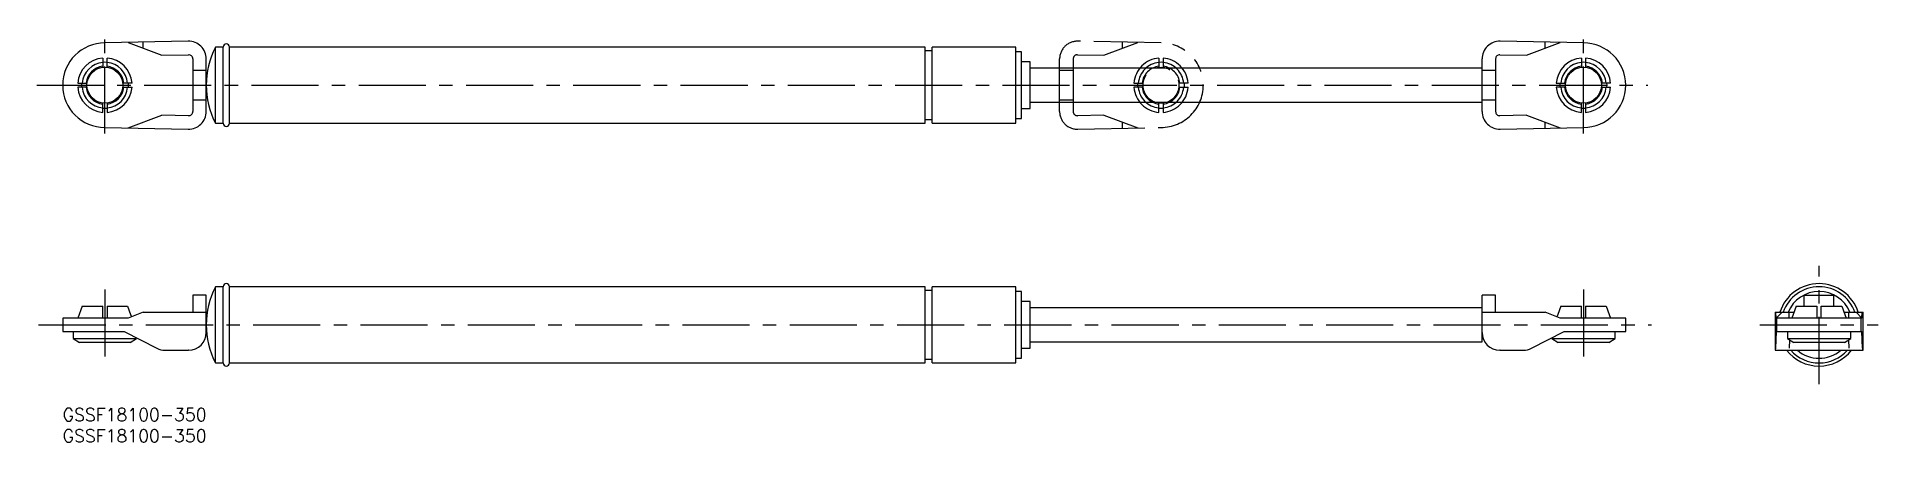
# Model space of a CAD drawing. Extents: x -6 to 430, y -8 to 88.
import ezdxf

# ---------------------------------------------------------------- set-up
doc = ezdxf.new("R2010")
doc.units = 0
doc.header["$LTSCALE"] = 0.5
doc.linetypes.add('CENTER', pattern=[50.8, 31.75, -6.35, 6.35, -6.35])
doc.linetypes.add('PHANTOM', pattern=[63.5, 31.75, -6.35, 6.35, -6.35, 6.35, -6.35])
for name, color, linetype in [('MSM_CENTER', 1, 'CENTER'), ('MSM_CONTINUOUS', 7, 'CONTINUOUS'), ('MSM_IMAGINARY', 6, 'PHANTOM'), ('MSM_PART_NUMBER', 7, 'CONTINUOUS')]:
    doc.layers.add(name, color=color, linetype=linetype)
doc.styles.get("Standard").update_dxf_attribs({"font": 'txt.shx', "height": 3, "bigfont": 'bigfont.shx'})

msp = doc.modelspace()

# ---------------------------------------------------------------- linework, layer by layer
at = {"layer": 'MSM_CENTER'}
for p, q in [((10, 65), (10, 87.88)), ((360, 65), (360, 87.88)), ((-6.12, 76.44), (375.26, 76.44)), ((415.77, 5.75), (415.77, 33.75)), ((10, 28.15), (10, 11.55)), ((360, 28.15), (360, 11.55)), ((-5.69, 19.75), (376.12, 19.75)), ((401.77, 19.75), (429.77, 19.75))]:
    msp.add_line(p, q, dxfattribs=at)
at = {"layer": 'MSM_CONTINUOUS'}
for p, q in [((9.5, 82.86), (9.5, 80.66)), ((29.71, 86.85), (10, 86.44)), ((10.5, 80.66), (10.5, 82.86)), ((15.5, 86.56), (23.5, 83.52)), ((19.09, 85.2), (19.09, 86.63)), ((23.5, 83.52), (29.78, 83.65)), ((36.14, 67.44), (36.14, 85.44)), ((38, 85.44), (36.14, 85.44)), ((38, 67.44), (38, 85.44)), ((204.2, 85.44), (39.5, 85.44)), ((39.5, 67.44), (39.5, 85.44)), ((204.2, 67.44), (204.2, 85.44)), ((205.8, 84.59), (204.2, 84.59)), ((225.6, 85.44), (205.8, 85.44)), ((205.8, 67.44), (205.8, 85.44)), ((225.6, 67.44), (225.6, 85.44)), ((227, 84.34), (225.6, 84.34)), ((227, 68.54), (227, 84.34)), ((340.22, 83.65), (346.5, 83.52)), ((360, 86.44), (340.29, 86.85)), ((346.5, 83.52), (354.5, 86.56)), ((350.91, 85.2), (350.91, 86.63)), ((359.5, 82.86), (359.5, 80.66)), ((360.5, 82.86), (360.5, 80.66)), ((9.5, 81.92), (10, 81.94)), ((10, 81.94), (10.5, 81.92)), ((30.8, 82.65), (30.8, 70.23)), ((34, 79.94), (30.8, 79.94)), ((34, 70.23), (34, 82.65)), ((229, 81.94), (227, 81.94)), ((229, 70.94), (229, 81.94)), ((336, 80.44), (229, 80.44)), ((336, 70.23), (336, 82.65)), ((339.2, 79.94), (336, 79.94)), ((339.2, 82.65), (339.2, 70.23)), ((359.5, 81.92), (360, 81.94)), ((360, 81.94), (360.5, 81.92)), ((3.58, 76.94), (5.78, 76.94)), ((5.78, 75.94), (3.58, 75.94)), ((4.5, 76.44), (4.52, 76.94)), ((4.52, 75.94), (4.5, 76.44)), ((16.42, 76.94), (14.22, 76.94)), ((14.22, 75.94), (16.42, 75.94)), ((15.48, 76.94), (15.5, 76.44)), ((15.5, 76.44), (15.48, 75.94)), ((353.58, 76.94), (355.78, 76.94)), ((355.78, 75.94), (353.58, 75.94)), ((354.5, 76.44), (354.52, 76.94)), ((354.52, 75.94), (354.5, 76.44)), ((366.42, 76.94), (364.22, 76.94)), ((364.22, 75.94), (366.42, 75.94)), ((365.48, 76.94), (365.5, 76.44)), ((365.5, 76.44), (365.48, 75.94)), ((9.5, 70.02), (9.5, 72.22)), ((10, 70.94), (9.5, 70.96)), ((10.5, 70.96), (10, 70.94)), ((10.5, 72.22), (10.5, 70.02)), ((34, 72.94), (30.8, 72.94)), ((227, 70.94), (229, 70.94)), ((229, 72.44), (336, 72.44)), ((339.2, 72.94), (336, 72.94)), ((359.5, 70.02), (359.5, 72.22)), ((360, 70.94), (359.5, 70.96)), ((360.5, 70.96), (360, 70.94)), ((360.5, 72.22), (360.5, 70.02)), ((10, 66.44), (29.71, 66.03)), ((15.5, 66.33), (23.5, 69.36)), ((29.78, 69.23), (23.5, 69.36)), ((36.14, 67.44), (38, 67.44)), ((39.5, 67.44), (204.2, 67.44)), ((204.2, 68.29), (205.8, 68.29)), ((205.8, 67.44), (225.6, 67.44)), ((225.6, 68.54), (227, 68.54)), ((346.5, 69.36), (340.22, 69.23)), ((340.29, 66.03), (360, 66.44)), ((346.5, 69.36), (354.5, 66.33)), ((350.91, 66.25), (350.91, 67.69)), ((34, 26.75), (30.8, 26.75)), ((30.8, 26.75), (30.8, 22.75)), ((34, 17.95), (34, 26.75)), ((38, 28.75), (36.14, 28.75)), ((36.14, 10.75), (36.14, 28.75)), ((38, 10.75), (38, 28.75)), ((204.2, 28.75), (39.5, 28.75)), ((39.5, 10.75), (39.5, 28.75)), ((204.2, 10.75), (204.2, 28.75)), ((205.8, 27.9), (204.2, 27.9)), ((225.6, 28.75), (205.8, 28.75)), ((205.8, 10.75), (205.8, 28.75)), ((225.6, 10.75), (225.6, 28.75)), ((227, 27.65), (225.6, 27.65)), ((227, 11.85), (227, 27.65)), ((336, 15.75), (336, 26.75)), ((339.2, 26.75), (336, 26.75)), ((339.2, 22.75), (339.2, 26.75)), ((412.27, 24.15), (412.27, 26.75)), ((412.27, 26.75), (419.27, 26.75)), ((419.27, 24.15), (419.27, 26.75)), ((4.62, 24.15), (3.58, 21.35)), ((4.62, 24.15), (9.5, 24.15)), ((9.5, 21.35), (9.5, 24.15)), ((10.5, 24.15), (15.38, 24.15)), ((10.5, 24.15), (10.5, 21.35)), ((15.38, 24.15), (16.09, 22.22)), ((19.09, 22.75), (15.5, 21.35)), ((16.09, 22.22), (16.3, 21.66)), ((19.09, 22.75), (34, 22.75)), ((229, 25.25), (227, 25.25)), ((229, 14.25), (229, 25.25)), ((336, 23.75), (229, 23.75)), ((336, 22.75), (350.91, 22.75)), ((354.5, 21.35), (350.91, 22.75)), ((353.91, 22.22), (353.7, 21.66)), ((354.62, 24.15), (353.91, 22.22)), ((354.62, 24.15), (359.5, 24.15)), ((359.5, 21.35), (359.5, 24.15)), ((360.5, 24.15), (365.38, 24.15)), ((360.5, 24.15), (360.5, 21.35)), ((365.38, 24.15), (366.09, 22.22)), ((366.09, 22.22), (366.42, 21.35)), ((405.36, 22.75), (405.36, 13.75)), ((405.36, 22.75), (409.87, 22.75)), ((405.36, 22.75), (405.36, 22.75)), ((405.65, 21.35), (405.58, 22.75)), ((407.01, 22.75), (405.65, 21.35)), ((408.69, 21.35), (408.69, 22.75)), ((409.67, 22.22), (409.35, 21.35)), ((410.39, 24.15), (409.67, 22.22)), ((410.39, 24.15), (415.27, 24.15)), ((415.27, 24.15), (415.27, 21.35)), ((416.27, 24.15), (421.14, 24.15)), ((416.27, 21.35), (416.27, 24.15)), ((421.14, 24.15), (421.86, 22.22)), ((421.66, 22.75), (426.18, 22.75)), ((421.86, 22.22), (422.19, 21.35)), ((422.85, 21.35), (422.85, 22.75)), ((424.52, 22.75), (425.88, 21.35)), ((425.88, 21.35), (425.96, 22.75)), ((426.18, 13.75), (426.18, 22.75)), ((426.18, 22.75), (426.18, 22.75)), ((0, 21.35), (0, 18.15)), ((15.5, 21.35), (0, 21.35)), ((0, 18.15), (14.54, 18.15)), ((2.5, 18.15), (2.5, 16.55)), ((14.54, 18.15), (22.3, 14.21)), ((347.7, 14.21), (355.46, 18.15)), ((370, 21.35), (354.5, 21.35)), ((355.46, 18.15), (370, 18.15)), ((367.5, 16.55), (367.5, 18.15)), ((370, 18.15), (370, 21.35)), ((405.51, 14.21), (405.67, 18.15)), ((425.88, 21.35), (405.65, 21.35)), ((405.67, 18.15), (405.77, 18.15)), ((405.77, 18.15), (405.77, 21.35)), ((405.77, 18.15), (425.77, 18.15)), ((408.27, 18.15), (408.27, 16.55)), ((423.27, 16.55), (423.27, 18.15)), ((425.77, 18.15), (425.77, 21.35)), ((425.77, 18.15), (425.86, 18.15)), ((426.02, 14.21), (425.86, 18.15)), ((2.5, 16.55), (4, 15.55)), ((2.5, 16.55), (17.5, 16.55)), ((16, 15.55), (4, 15.55)), ((16, 15.55), (17.5, 16.55)), ((17.5, 16.55), (17.5, 16.65)), ((24.2, 13.75), (29.71, 13.75)), ((29.8, 13.75), (29.71, 13.75)), ((227, 14.25), (229, 14.25)), ((229, 15.75), (336, 15.75)), ((340.29, 13.75), (340.2, 13.75)), ((340.29, 13.75), (345.8, 13.75)), ((352.5, 16.65), (352.5, 16.55)), ((352.5, 16.55), (354, 15.55)), ((352.5, 16.55), (367.5, 16.55)), ((366, 15.55), (354, 15.55)), ((366, 15.55), (367.5, 16.55)), ((405.36, 13.75), (426.18, 13.75)), ((405.36, 13.75), (405.36, 13.75)), ((405.47, 13.75), (405.48, 13.76)), ((405.47, 13.75), (405.47, 13.75)), ((405.47, 13.75), (405.47, 13.75)), ((405.48, 13.79), (405.49, 13.81)), ((405.48, 13.78), (405.48, 13.79)), ((405.48, 13.77), (405.48, 13.78)), ((405.48, 13.76), (405.48, 13.77)), ((405.48, 13.76), (405.48, 13.76)), ((405.49, 13.9), (405.5, 13.92)), ((405.49, 13.88), (405.49, 13.9)), ((405.49, 13.86), (405.49, 13.88)), ((405.49, 13.84), (405.49, 13.86)), ((405.49, 13.82), (405.49, 13.84)), ((405.49, 13.81), (405.49, 13.82)), ((405.5, 14.06), (405.51, 14.1)), ((405.5, 14.03), (405.5, 14.06)), ((405.5, 14), (405.5, 14.03)), ((405.5, 13.97), (405.5, 14)), ((405.5, 13.95), (405.5, 13.97)), ((405.5, 13.92), (405.5, 13.95)), ((405.51, 14.17), (405.51, 14.21)), ((405.51, 14.13), (405.51, 14.17)), ((405.51, 14.1), (405.51, 14.13)), ((408.27, 16.55), (409.77, 15.55)), ((408.27, 16.55), (423.27, 16.55)), ((408.79, 16.2), (408.71, 14.21)), ((421.77, 15.55), (409.77, 15.55)), ((421.77, 15.55), (423.27, 16.55)), ((422.74, 16.2), (422.82, 14.21)), ((426.02, 14.21), (426.02, 14.17)), ((426.02, 14.17), (426.03, 14.13)), ((426.03, 14.13), (426.03, 14.1)), ((426.03, 14.1), (426.03, 14.06)), ((426.03, 14.06), (426.03, 14.03)), ((426.03, 14.03), (426.03, 14)), ((426.03, 14), (426.03, 13.97)), ((426.03, 13.97), (426.04, 13.95)), ((426.04, 13.95), (426.04, 13.92)), ((426.04, 13.92), (426.04, 13.9)), ((426.04, 13.9), (426.04, 13.88)), ((426.04, 13.88), (426.04, 13.86)), ((426.04, 13.86), (426.04, 13.84)), ((426.04, 13.84), (426.05, 13.82)), ((426.05, 13.82), (426.05, 13.81)), ((426.05, 13.81), (426.05, 13.79)), ((426.05, 13.79), (426.05, 13.78)), ((426.05, 13.78), (426.05, 13.77)), ((426.05, 13.77), (426.06, 13.76)), ((426.06, 13.76), (426.06, 13.76)), ((426.06, 13.76), (426.06, 13.75)), ((426.06, 13.75), (426.06, 13.75)), ((426.06, 13.75), (426.06, 13.75)), ((426.18, 13.75), (426.18, 13.75)), ((36.14, 10.75), (38, 10.75)), ((39.5, 10.75), (204.2, 10.75)), ((204.2, 11.6), (205.8, 11.6)), ((205.8, 10.75), (225.6, 10.75)), ((225.6, 11.85), (227, 11.85))]:
    msp.add_line(p, q, dxfattribs=at)
for centre in [(10, 76.44), (360, 76.44)]:
    msp.add_circle(centre, 4.25, dxfattribs=at)
for centre, radius, start, end in [((10, 76.44), 10, 90, 270), ((10, 76.44), 6.44, 94.4541, 175.5459), ((10, 76.44), 6.44, 4.4541, 85.5459), ((29.8, 82.65), 4.2, 0, 91.1935), ((29.8, 82.65), 1, 0, 91.1935), ((54, 76.44), 20, 153.2563, 206.7437), ((38.75, 85.44), 0.75, 0, 180), ((340.2, 82.65), 4.2, 88.8065, 180), ((340.2, 82.65), 1, 88.8065, 180), ((360, 76.44), 6.44, 94.4541, 175.5459), ((360, 76.44), 10, 270, 90), ((360, 76.44), 6.44, 4.4541, 85.5459), ((10, 76.44), 5.4, 95.3128, 174.6872), ((10, 76.44), 4.5, 96.3794, 173.6206), ((10, 76.44), 5.4, 5.3128, 84.6872), ((10, 76.44), 4.5, 6.3794, 83.6206), ((360, 76.44), 5.4, 95.3128, 174.6872), ((360, 76.44), 4.5, 96.3794, 173.6206), ((360, 76.44), 5.4, 5.3128, 84.6872), ((360, 76.44), 4.5, 6.3794, 83.6206), ((10, 76.44), 6.44, 184.4541, 265.5459), ((10, 76.44), 5.4, 185.3128, 264.6872), ((10, 76.44), 4.5, 186.3794, 263.6206), ((10, 76.44), 5.4, 275.3128, 354.6872), ((10, 76.44), 6.44, 274.4541, 355.5459), ((10, 76.44), 4.5, 276.3794, 353.6206), ((360, 76.44), 6.44, 184.4541, 265.5459), ((360, 76.44), 5.4, 185.3128, 264.6872), ((360, 76.44), 4.5, 186.3794, 263.6206), ((360, 76.44), 4.5, 276.3794, 353.6206), ((360, 76.44), 5.4, 275.3128, 354.6872), ((360, 76.44), 6.44, 274.4541, 355.5459), ((29.8, 70.23), 4.2, 268.8065, 0), ((29.8, 70.23), 1, 268.8065, 0), ((340.2, 70.23), 4.2, 180, 271.1935), ((340.2, 70.23), 1, 180, 271.1935), ((38.75, 67.44), 0.75, 180, 0), ((54, 19.75), 20, 153.2563, 206.7437), ((38.75, 28.75), 0.75, 0, 180), ((415.77, 19.75), 9.75, 17.9202, 162.0798), ((415.77, 19.75), 9, 19.4712, 160.5288), ((415.77, 19.75), 7.9, 22.318, 157.682), ((29.8, 17.95), 4.2, 270, 0), ((340.2, 17.95), 4.2, 180, 270), ((24.2, 17.95), 4.2, 243.0341, 270), ((345.8, 17.95), 4.2, 270, 296.9659), ((415.77, 19.75), 9.75, 217.9799, 322.0201), ((415.77, 19.75), 9, 221.8103, 318.1897), ((415.77, 19.75), 7.9, 229.4196, 310.5804), ((38.75, 10.75), 0.75, 180, 0)]:
    msp.add_arc(centre, radius, start, end, dxfattribs=at)
at = {"layer": 'MSM_IMAGINARY'}
for p, q in [((240.22, 83.65), (246.5, 83.52)), ((260, 86.44), (240.29, 86.85)), ((246.5, 83.52), (254.5, 86.56)), ((250.91, 85.2), (250.91, 86.63)), ((259.5, 82.86), (259.5, 80.66)), ((260.5, 82.86), (260.5, 80.66)), ((236, 70.23), (236, 82.65)), ((239.2, 79.94), (236, 79.94)), ((239.2, 82.65), (239.2, 70.23)), ((259.5, 81.92), (260, 81.94)), ((260, 81.94), (260.5, 81.92)), ((253.58, 76.94), (255.78, 76.94)), ((255.78, 75.94), (253.58, 75.94)), ((254.5, 76.44), (254.52, 76.94)), ((254.52, 75.94), (254.5, 76.44)), ((266.42, 76.94), (264.22, 76.94)), ((264.22, 75.94), (266.42, 75.94)), ((265.48, 76.94), (265.5, 76.44)), ((265.5, 76.44), (265.48, 75.94)), ((239.2, 72.94), (236, 72.94)), ((259.5, 70.02), (259.5, 72.22)), ((260, 70.94), (259.5, 70.96)), ((260.5, 70.96), (260, 70.94)), ((260.5, 72.22), (260.5, 70.02)), ((246.5, 69.36), (240.22, 69.23)), ((240.29, 66.03), (260, 66.44)), ((246.5, 69.36), (254.5, 66.33)), ((250.91, 66.25), (250.91, 67.69))]:
    msp.add_line(p, q, dxfattribs=at)
msp.add_circle((260, 76.44), 4.25, dxfattribs=at)
for centre, radius, start, end in [((240.2, 82.65), 4.2, 88.8065, 180), ((240.2, 82.65), 1, 88.8065, 180), ((260, 76.44), 6.44, 94.4541, 175.5459), ((260, 76.44), 10, 270, 90), ((260, 76.44), 6.44, 4.4541, 85.5459), ((260, 76.44), 5.4, 95.3128, 174.6872), ((260, 76.44), 4.5, 96.3794, 173.6206), ((260, 76.44), 5.4, 5.3128, 84.6872), ((260, 76.44), 4.5, 6.3794, 83.6206), ((260, 76.44), 6.44, 184.4541, 265.5459), ((260, 76.44), 5.4, 185.3128, 264.6872), ((260, 76.44), 4.5, 186.3794, 263.6206), ((260, 76.44), 4.5, 276.3794, 353.6206), ((260, 76.44), 5.4, 275.3128, 354.6872), ((260, 76.44), 6.44, 274.4541, 355.5459), ((240.2, 70.23), 4.2, 180, 271.1935), ((240.2, 70.23), 1, 180, 271.1935)]:
    msp.add_arc(centre, radius, start, end, dxfattribs=at)

# ---------------------------------------------------------------- texts
at = {"layer": 'MSM_PART_NUMBER', "char_height": 3, "width": 121.0942, "attachment_point": 1}
for insert in [(0, 0), (0, -5)]:
    msp.add_mtext('{GSSF18100-350}', dxfattribs=dict(at, insert=insert))

doc.saveas('drawing.dxf')
